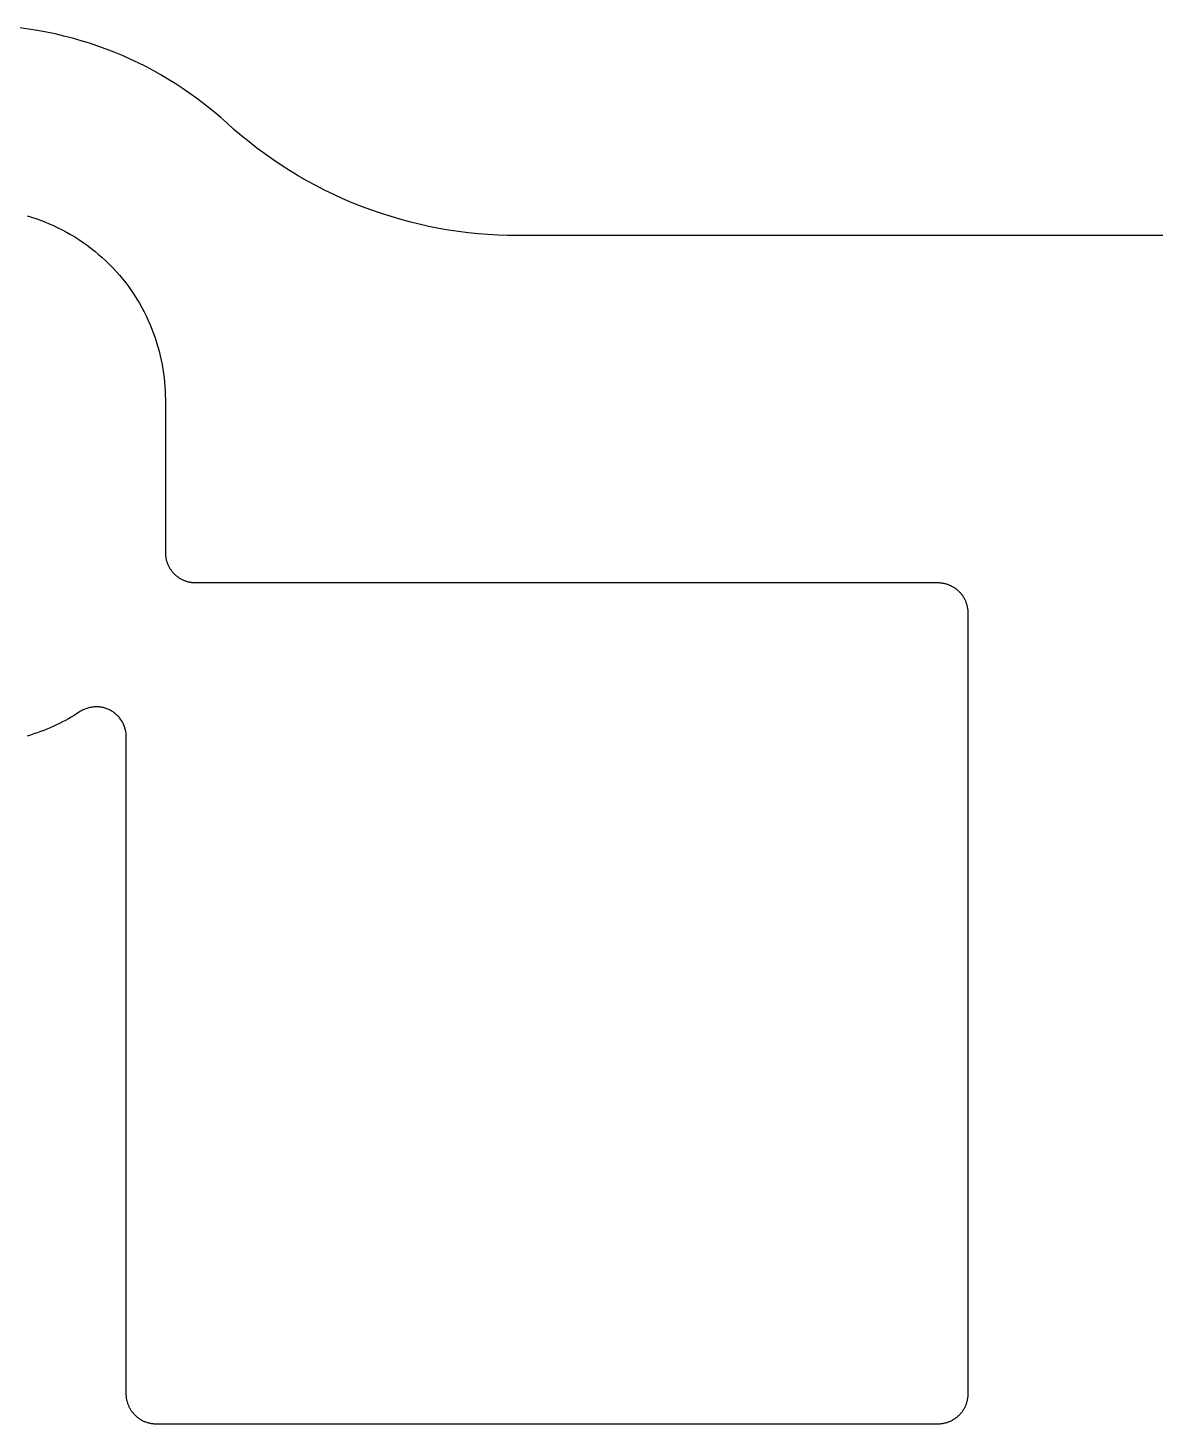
# Model space of a CAD drawing. Header units: millimetres. Extents: x 1057 to 1343, y -204 to -96.
# Drawn here: x 1286.61 to 1305.37, y -118.9 to -95.67 of the extents above; entities that cross this region are included whole.
import ezdxf

# ---------------------------------------------------------------- set-up
doc = ezdxf.new("R2010")
doc.units = ezdxf.units.MM
doc.layers.add('Layer 01', color=18, linetype='Continuous', true_color=0x000000)

msp = doc.modelspace()

# ---------------------------------------------------------------- linework, layer by layer
at = {"layer": 'Layer 01', "color": 0}
for p, q in [((1286.625, -95.69, 1.5), (1286.476, -95.67, 1.5)), ((1286.773, -95.714, 1.5), (1286.625, -95.69, 1.5)), ((1286.92, -95.741, 1.5), (1286.773, -95.714, 1.5)), ((1287.066, -95.771, 1.5), (1286.92, -95.741, 1.5)), ((1287.211, -95.805, 1.5), (1287.066, -95.771, 1.5)), ((1287.355, -95.842, 1.5), (1287.211, -95.805, 1.5)), ((1287.497, -95.883, 1.5), (1287.355, -95.842, 1.5)), ((1287.638, -95.926, 1.5), (1287.497, -95.883, 1.5)), ((1287.777, -95.973, 1.5), (1287.638, -95.926, 1.5)), ((1287.915, -96.023, 1.5), (1287.777, -95.973, 1.5)), ((1288.05, -96.076, 1.5), (1287.915, -96.023, 1.5)), ((1288.184, -96.131, 1.5), (1288.05, -96.076, 1.5)), ((1288.316, -96.19, 1.5), (1288.184, -96.131, 1.5)), ((1288.446, -96.251, 1.5), (1288.316, -96.19, 1.5)), ((1288.574, -96.315, 1.5), (1288.446, -96.251, 1.5)), ((1288.699, -96.381, 1.5), (1288.574, -96.315, 1.5)), ((1288.822, -96.45, 1.5), (1288.699, -96.381, 1.5)), ((1288.943, -96.522, 1.5), (1288.822, -96.45, 1.5)), ((1289.062, -96.595, 1.5), (1288.943, -96.522, 1.5)), ((1289.178, -96.671, 1.5), (1289.062, -96.595, 1.5)), ((1289.292, -96.748, 1.5), (1289.178, -96.671, 1.5)), ((1289.403, -96.828, 1.5), (1289.292, -96.748, 1.5)), ((1289.512, -96.909, 1.5), (1289.403, -96.828, 1.5)), ((1289.618, -96.992, 1.5), (1289.512, -96.909, 1.5)), ((1289.721, -97.077, 1.5), (1289.618, -96.992, 1.5)), ((1289.822, -97.163, 1.5), (1289.721, -97.077, 1.5)), ((1289.92, -97.251, 1.5), (1289.822, -97.163, 1.5)), ((1290.041, -97.359, 1.5), (1289.92, -97.251, 1.5)), ((1290.165, -97.465, 1.5), (1290.041, -97.359, 1.5)), ((1290.292, -97.568, 1.5), (1290.165, -97.465, 1.5)), ((1290.422, -97.669, 1.5), (1290.292, -97.568, 1.5)), ((1290.555, -97.767, 1.5), (1290.422, -97.669, 1.5)), ((1290.69, -97.862, 1.5), (1290.555, -97.767, 1.5)), ((1290.827, -97.954, 1.5), (1290.69, -97.862, 1.5)), ((1290.967, -98.043, 1.5), (1290.827, -97.954, 1.5)), ((1291.11, -98.13, 1.5), (1290.967, -98.043, 1.5)), ((1291.254, -98.213, 1.5), (1291.11, -98.13, 1.5)), ((1291.401, -98.293, 1.5), (1291.254, -98.213, 1.5)), ((1291.55, -98.369, 1.5), (1291.401, -98.293, 1.5)), ((1291.7, -98.442, 1.5), (1291.55, -98.369, 1.5)), ((1291.853, -98.512, 1.5), (1291.7, -98.442, 1.5)), ((1292.007, -98.578, 1.5), (1291.853, -98.512, 1.5)), ((1292.163, -98.64, 1.5), (1292.007, -98.578, 1.5)), ((1292.32, -98.699, 1.5), (1292.163, -98.64, 1.5)), ((1292.478, -98.754, 1.5), (1292.32, -98.699, 1.5)), ((1286.599, -98.798, 1.5), (1286.673, -98.82, 1.5)), ((1286.673, -98.82, 1.5), (1286.747, -98.844, 1.5)), ((1286.747, -98.844, 1.5), (1286.82, -98.87, 1.5)), ((1286.82, -98.87, 1.5), (1286.894, -98.898, 1.5)), ((1286.894, -98.898, 1.5), (1286.967, -98.928, 1.5)), ((1286.967, -98.928, 1.5), (1287.039, -98.96, 1.5)), ((1292.638, -98.805, 1.5), (1292.478, -98.754, 1.5)), ((1292.798, -98.853, 1.5), (1292.638, -98.805, 1.5)), ((1292.96, -98.897, 1.5), (1292.798, -98.853, 1.5)), ((1293.122, -98.937, 1.5), (1292.96, -98.897, 1.5)), ((1293.285, -98.973, 1.5), (1293.122, -98.937, 1.5)), ((1287.039, -98.96, 1.5), (1287.112, -98.994, 1.5)), ((1287.112, -98.994, 1.5), (1287.183, -99.03, 1.5)), ((1287.183, -99.03, 1.5), (1287.254, -99.068, 1.5)), ((1287.254, -99.068, 1.5), (1287.324, -99.107, 1.5)), ((1287.324, -99.107, 1.5), (1287.394, -99.149, 1.5)), ((1287.394, -99.149, 1.5), (1287.462, -99.193, 1.5)), ((1293.448, -99.005, 1.5), (1293.285, -98.973, 1.5)), ((1293.611, -99.033, 1.5), (1293.448, -99.005, 1.5)), ((1293.775, -99.058, 1.5), (1293.611, -99.033, 1.5)), ((1293.939, -99.078, 1.5), (1293.775, -99.058, 1.5)), ((1294.103, -99.095, 1.5), (1293.939, -99.078, 1.5)), ((1294.267, -99.108, 1.5), (1294.103, -99.095, 1.5)), ((1294.43, -99.118, 1.5), (1294.267, -99.108, 1.5)), ((1294.593, -99.123, 1.5), (1294.43, -99.118, 1.5)), ((1294.756, -99.125, 1.5), (1294.593, -99.123, 1.5)), ((1317.6, -99.125, 1.5), (1294.756, -99.125, 1.5)), ((1287.462, -99.193, 1.5), (1287.53, -99.238, 1.5)), ((1287.53, -99.238, 1.5), (1287.597, -99.285, 1.5)), ((1287.597, -99.285, 1.5), (1287.662, -99.334, 1.5)), ((1287.662, -99.334, 1.5), (1287.726, -99.385, 1.5)), ((1287.726, -99.385, 1.5), (1287.789, -99.438, 1.5)), ((1287.789, -99.438, 1.5), (1287.851, -99.492, 1.5)), ((1287.851, -99.492, 1.5), (1287.911, -99.548, 1.5)), ((1287.911, -99.548, 1.5), (1287.97, -99.605, 1.5)), ((1287.97, -99.605, 1.5), (1288.027, -99.664, 1.5)), ((1288.027, -99.664, 1.5), (1288.083, -99.724, 1.5)), ((1288.083, -99.724, 1.5), (1288.137, -99.786, 1.5)), ((1288.137, -99.786, 1.5), (1288.19, -99.849, 1.5)), ((1288.19, -99.849, 1.5), (1288.241, -99.913, 1.5)), ((1288.241, -99.913, 1.5), (1288.29, -99.978, 1.5)), ((1288.29, -99.978, 1.5), (1288.337, -100.045, 1.5)), ((1288.337, -100.045, 1.5), (1288.382, -100.113, 1.5)), ((1288.382, -100.113, 1.5), (1288.426, -100.181, 1.5)), ((1288.426, -100.181, 1.5), (1288.468, -100.251, 1.5)), ((1288.468, -100.251, 1.5), (1288.507, -100.321, 1.5)), ((1288.507, -100.321, 1.5), (1288.545, -100.392, 1.5)), ((1288.545, -100.392, 1.5), (1288.581, -100.463, 1.5)), ((1288.581, -100.463, 1.5), (1288.615, -100.536, 1.5)), ((1288.615, -100.536, 1.5), (1288.647, -100.608, 1.5)), ((1288.647, -100.608, 1.5), (1288.677, -100.681, 1.5)), ((1288.677, -100.681, 1.5), (1288.705, -100.755, 1.5)), ((1288.705, -100.755, 1.5), (1288.731, -100.828, 1.5)), ((1288.731, -100.828, 1.5), (1288.755, -100.902, 1.5)), ((1288.755, -100.902, 1.5), (1288.777, -100.976, 1.5)), ((1288.777, -100.976, 1.5), (1288.798, -101.05, 1.5)), ((1288.798, -101.05, 1.5), (1288.816, -101.124, 1.5)), ((1288.816, -101.124, 1.5), (1288.832, -101.198, 1.5)), ((1288.832, -101.198, 1.5), (1288.847, -101.272, 1.5)), ((1288.847, -101.272, 1.5), (1288.86, -101.346, 1.5)), ((1288.86, -101.346, 1.5), (1288.871, -101.419, 1.5)), ((1288.871, -101.419, 1.5), (1288.88, -101.492, 1.5)), ((1288.88, -101.492, 1.5), (1288.887, -101.565, 1.5)), ((1288.887, -101.565, 1.5), (1288.893, -101.637, 1.5)), ((1288.893, -101.637, 1.5), (1288.897, -101.708, 1.5)), ((1288.897, -101.708, 1.5), (1288.899, -101.78, 1.5)), ((1288.899, -101.78, 1.5), (1288.9, -101.85, 1.5)), ((1288.9, -101.85, 1.5), (1288.9, -104.4, 1.5)), ((1288.9, -104.4, 1.5), (1288.9, -104.411, 1.5)), ((1288.9, -104.411, 1.5), (1288.9, -104.422, 1.5)), ((1288.9, -104.422, 1.5), (1288.901, -104.434, 1.5)), ((1288.901, -104.434, 1.5), (1288.902, -104.445, 1.5)), ((1288.902, -104.445, 1.5), (1288.903, -104.456, 1.5)), ((1288.903, -104.456, 1.5), (1288.905, -104.468, 1.5)), ((1288.905, -104.468, 1.5), (1288.906, -104.479, 1.5)), ((1288.906, -104.479, 1.5), (1288.908, -104.491, 1.5)), ((1288.908, -104.491, 1.5), (1288.911, -104.503, 1.5)), ((1288.911, -104.503, 1.5), (1288.913, -104.514, 1.5)), ((1288.913, -104.514, 1.5), (1288.916, -104.526, 1.5)), ((1288.916, -104.526, 1.5), (1288.919, -104.538, 1.5)), ((1288.919, -104.538, 1.5), (1288.923, -104.549, 1.5)), ((1288.923, -104.549, 1.5), (1288.927, -104.561, 1.5)), ((1288.927, -104.561, 1.5), (1288.931, -104.572, 1.5)), ((1288.931, -104.572, 1.5), (1288.935, -104.584, 1.5)), ((1288.935, -104.584, 1.5), (1288.94, -104.596, 1.5)), ((1288.94, -104.596, 1.5), (1288.945, -104.607, 1.5)), ((1288.945, -104.607, 1.5), (1288.95, -104.618, 1.5)), ((1288.95, -104.618, 1.5), (1288.956, -104.63, 1.5)), ((1288.956, -104.63, 1.5), (1288.962, -104.641, 1.5)), ((1288.962, -104.641, 1.5), (1288.968, -104.652, 1.5)), ((1288.968, -104.652, 1.5), (1288.975, -104.663, 1.5)), ((1288.975, -104.663, 1.5), (1288.982, -104.674, 1.5)), ((1288.982, -104.674, 1.5), (1288.989, -104.684, 1.5)), ((1288.989, -104.684, 1.5), (1288.996, -104.695, 1.5)), ((1288.996, -104.695, 1.5), (1289.004, -104.705, 1.5)), ((1289.004, -104.705, 1.5), (1289.012, -104.715, 1.5)), ((1289.012, -104.715, 1.5), (1289.02, -104.725, 1.5)), ((1289.02, -104.725, 1.5), (1289.029, -104.735, 1.5)), ((1289.029, -104.735, 1.5), (1289.037, -104.744, 1.5)), ((1289.037, -104.744, 1.5), (1289.046, -104.754, 1.5)), ((1289.046, -104.754, 1.5), (1289.056, -104.763, 1.5)), ((1289.056, -104.763, 1.5), (1289.065, -104.771, 1.5)), ((1289.065, -104.771, 1.5), (1289.075, -104.78, 1.5)), ((1289.075, -104.78, 1.5), (1289.085, -104.788, 1.5)), ((1289.085, -104.788, 1.5), (1289.095, -104.796, 1.5)), ((1289.095, -104.796, 1.5), (1289.105, -104.804, 1.5)), ((1289.105, -104.804, 1.5), (1289.116, -104.811, 1.5)), ((1289.116, -104.811, 1.5), (1289.126, -104.818, 1.5)), ((1289.126, -104.818, 1.5), (1289.137, -104.825, 1.5)), ((1289.137, -104.825, 1.5), (1289.148, -104.832, 1.5)), ((1289.148, -104.832, 1.5), (1289.159, -104.838, 1.5)), ((1289.159, -104.838, 1.5), (1289.17, -104.844, 1.5)), ((1289.17, -104.844, 1.5), (1289.182, -104.85, 1.5)), ((1289.182, -104.85, 1.5), (1289.193, -104.855, 1.5)), ((1289.193, -104.855, 1.5), (1289.204, -104.86, 1.5)), ((1289.204, -104.86, 1.5), (1289.216, -104.865, 1.5)), ((1289.216, -104.865, 1.5), (1289.228, -104.869, 1.5)), ((1289.228, -104.869, 1.5), (1289.239, -104.873, 1.5)), ((1289.239, -104.873, 1.5), (1289.251, -104.877, 1.5)), ((1289.251, -104.877, 1.5), (1289.262, -104.881, 1.5)), ((1289.262, -104.881, 1.5), (1289.274, -104.884, 1.5)), ((1289.274, -104.884, 1.5), (1289.286, -104.887, 1.5)), ((1289.286, -104.887, 1.5), (1289.297, -104.889, 1.5)), ((1289.297, -104.889, 1.5), (1289.309, -104.892, 1.5)), ((1289.309, -104.892, 1.5), (1289.321, -104.894, 1.5)), ((1289.321, -104.894, 1.5), (1289.332, -104.895, 1.5)), ((1289.332, -104.895, 1.5), (1289.344, -104.897, 1.5)), ((1289.344, -104.897, 1.5), (1289.355, -104.898, 1.5)), ((1289.355, -104.898, 1.5), (1289.366, -104.899, 1.5)), ((1289.366, -104.899, 1.5), (1289.378, -104.9, 1.5)), ((1289.378, -104.9, 1.5), (1289.389, -104.9, 1.5)), ((1289.389, -104.9, 1.5), (1289.4, -104.9, 1.5)), ((1289.4, -104.9, 1.5), (1301.75, -104.9, 1.5)), ((1301.75, -104.9, 1.5), (1301.761, -104.9, 1.5)), ((1301.761, -104.9, 1.5), (1301.772, -104.9, 1.5)), ((1301.772, -104.9, 1.5), (1301.784, -104.901, 1.5)), ((1301.784, -104.901, 1.5), (1301.795, -104.902, 1.5)), ((1301.795, -104.902, 1.5), (1301.806, -104.903, 1.5)), ((1301.806, -104.903, 1.5), (1301.818, -104.905, 1.5)), ((1301.818, -104.905, 1.5), (1301.829, -104.906, 1.5)), ((1301.829, -104.906, 1.5), (1301.841, -104.908, 1.5)), ((1301.841, -104.908, 1.5), (1301.853, -104.911, 1.5)), ((1301.853, -104.911, 1.5), (1301.864, -104.913, 1.5)), ((1301.864, -104.913, 1.5), (1301.876, -104.916, 1.5)), ((1301.876, -104.916, 1.5), (1301.888, -104.919, 1.5)), ((1301.888, -104.919, 1.5), (1301.899, -104.923, 1.5)), ((1301.899, -104.923, 1.5), (1301.911, -104.927, 1.5)), ((1301.911, -104.927, 1.5), (1301.922, -104.931, 1.5)), ((1301.922, -104.931, 1.5), (1301.934, -104.935, 1.5)), ((1301.934, -104.935, 1.5), (1301.946, -104.94, 1.5)), ((1301.946, -104.94, 1.5), (1301.957, -104.945, 1.5)), ((1301.957, -104.945, 1.5), (1301.968, -104.95, 1.5)), ((1301.968, -104.95, 1.5), (1301.98, -104.956, 1.5)), ((1301.98, -104.956, 1.5), (1301.991, -104.962, 1.5)), ((1301.991, -104.962, 1.5), (1302.002, -104.968, 1.5)), ((1302.002, -104.968, 1.5), (1302.013, -104.975, 1.5)), ((1302.013, -104.975, 1.5), (1302.024, -104.982, 1.5)), ((1302.024, -104.982, 1.5), (1302.034, -104.989, 1.5)), ((1302.034, -104.989, 1.5), (1302.045, -104.996, 1.5)), ((1302.045, -104.996, 1.5), (1302.055, -105.004, 1.5)), ((1302.055, -105.004, 1.5), (1302.065, -105.012, 1.5)), ((1302.065, -105.012, 1.5), (1302.075, -105.02, 1.5)), ((1302.075, -105.02, 1.5), (1302.085, -105.029, 1.5)), ((1302.085, -105.029, 1.5), (1302.094, -105.037, 1.5)), ((1302.094, -105.037, 1.5), (1302.104, -105.046, 1.5)), ((1302.104, -105.046, 1.5), (1302.113, -105.056, 1.5)), ((1302.113, -105.056, 1.5), (1302.121, -105.065, 1.5)), ((1302.121, -105.065, 1.5), (1302.13, -105.075, 1.5)), ((1302.13, -105.075, 1.5), (1302.138, -105.085, 1.5)), ((1302.138, -105.085, 1.5), (1302.146, -105.095, 1.5)), ((1302.146, -105.095, 1.5), (1302.154, -105.105, 1.5)), ((1302.154, -105.105, 1.5), (1302.161, -105.116, 1.5)), ((1302.161, -105.116, 1.5), (1302.168, -105.126, 1.5)), ((1302.168, -105.126, 1.5), (1302.175, -105.137, 1.5)), ((1302.175, -105.137, 1.5), (1302.182, -105.148, 1.5)), ((1302.182, -105.148, 1.5), (1302.188, -105.159, 1.5)), ((1302.188, -105.159, 1.5), (1302.194, -105.17, 1.5)), ((1302.194, -105.17, 1.5), (1302.2, -105.182, 1.5)), ((1302.2, -105.182, 1.5), (1302.205, -105.193, 1.5)), ((1302.205, -105.193, 1.5), (1302.21, -105.204, 1.5)), ((1302.21, -105.204, 1.5), (1302.215, -105.216, 1.5)), ((1302.215, -105.216, 1.5), (1302.219, -105.228, 1.5)), ((1302.219, -105.228, 1.5), (1302.223, -105.239, 1.5)), ((1302.223, -105.239, 1.5), (1302.227, -105.251, 1.5)), ((1302.227, -105.251, 1.5), (1302.231, -105.262, 1.5)), ((1302.231, -105.262, 1.5), (1302.234, -105.274, 1.5)), ((1302.234, -105.274, 1.5), (1302.237, -105.286, 1.5)), ((1302.237, -105.286, 1.5), (1302.239, -105.297, 1.5)), ((1302.239, -105.297, 1.5), (1302.242, -105.309, 1.5)), ((1302.242, -105.309, 1.5), (1302.244, -105.321, 1.5)), ((1302.244, -105.321, 1.5), (1302.245, -105.332, 1.5)), ((1302.245, -105.332, 1.5), (1302.247, -105.344, 1.5)), ((1302.247, -105.344, 1.5), (1302.248, -105.355, 1.5)), ((1302.248, -105.355, 1.5), (1302.249, -105.366, 1.5)), ((1302.249, -105.366, 1.5), (1302.25, -105.378, 1.5)), ((1302.25, -105.378, 1.5), (1302.25, -105.389, 1.5)), ((1302.25, -105.389, 1.5), (1302.25, -105.4, 1.5)), ((1302.25, -105.4, 1.5), (1302.25, -118.4, 1.5)), ((1287.474, -107.05, 1.5), (1287.382, -107.108, 1.5)), ((1287.488, -107.041, 1.5), (1287.474, -107.05, 1.5)), ((1287.502, -107.033, 1.5), (1287.488, -107.041, 1.5)), ((1287.516, -107.025, 1.5), (1287.502, -107.033, 1.5)), ((1287.531, -107.017, 1.5), (1287.516, -107.025, 1.5)), ((1287.546, -107.01, 1.5), (1287.531, -107.017, 1.5)), ((1287.561, -107.004, 1.5), (1287.546, -107.01, 1.5)), ((1287.577, -106.998, 1.5), (1287.561, -107.004, 1.5)), ((1287.593, -106.992, 1.5), (1287.577, -106.998, 1.5)), ((1287.609, -106.987, 1.5), (1287.593, -106.992, 1.5)), ((1287.626, -106.982, 1.5), (1287.609, -106.987, 1.5)), ((1287.642, -106.978, 1.5), (1287.626, -106.982, 1.5)), ((1287.659, -106.975, 1.5), (1287.642, -106.978, 1.5)), ((1287.676, -106.972, 1.5), (1287.659, -106.975, 1.5)), ((1287.693, -106.97, 1.5), (1287.676, -106.972, 1.5)), ((1287.71, -106.968, 1.5), (1287.693, -106.97, 1.5)), ((1287.728, -106.967, 1.5), (1287.71, -106.968, 1.5)), ((1287.745, -106.967, 1.5), (1287.728, -106.967, 1.5)), ((1287.762, -106.967, 1.5), (1287.745, -106.967, 1.5)), ((1287.779, -106.968, 1.5), (1287.762, -106.967, 1.5)), ((1287.796, -106.969, 1.5), (1287.779, -106.968, 1.5)), ((1287.813, -106.971, 1.5), (1287.796, -106.969, 1.5)), ((1287.83, -106.973, 1.5), (1287.813, -106.971, 1.5)), ((1287.847, -106.976, 1.5), (1287.83, -106.973, 1.5)), ((1287.864, -106.98, 1.5), (1287.847, -106.976, 1.5)), ((1287.88, -106.984, 1.5), (1287.864, -106.98, 1.5)), ((1287.896, -106.989, 1.5), (1287.88, -106.984, 1.5)), ((1287.912, -106.994, 1.5), (1287.896, -106.989, 1.5)), ((1287.928, -106.999, 1.5), (1287.912, -106.994, 1.5)), ((1287.943, -107.005, 1.5), (1287.928, -106.999, 1.5)), ((1287.958, -107.012, 1.5), (1287.943, -107.005, 1.5)), ((1287.973, -107.019, 1.5), (1287.958, -107.012, 1.5)), ((1287.987, -107.026, 1.5), (1287.973, -107.019, 1.5)), ((1288.001, -107.034, 1.5), (1287.987, -107.026, 1.5)), ((1288.015, -107.043, 1.5), (1288.001, -107.034, 1.5)), ((1288.029, -107.052, 1.5), (1288.015, -107.043, 1.5)), ((1288.042, -107.061, 1.5), (1288.029, -107.052, 1.5)), ((1288.055, -107.071, 1.5), (1288.042, -107.061, 1.5)), ((1288.068, -107.081, 1.5), (1288.055, -107.071, 1.5)), ((1288.081, -107.092, 1.5), (1288.068, -107.081, 1.5)), ((1286.983, -107.315, 1.5), (1286.93, -107.338, 1.5)), ((1287.035, -107.292, 1.5), (1286.983, -107.315, 1.5)), ((1287.086, -107.268, 1.5), (1287.035, -107.292, 1.5)), ((1287.137, -107.244, 1.5), (1287.086, -107.268, 1.5)), ((1287.188, -107.218, 1.5), (1287.137, -107.244, 1.5)), ((1287.237, -107.192, 1.5), (1287.188, -107.218, 1.5)), ((1287.286, -107.165, 1.5), (1287.237, -107.192, 1.5)), ((1287.334, -107.137, 1.5), (1287.286, -107.165, 1.5)), ((1287.382, -107.108, 1.5), (1287.334, -107.137, 1.5)), ((1288.094, -107.104, 1.5), (1288.081, -107.092, 1.5)), ((1288.106, -107.115, 1.5), (1288.094, -107.104, 1.5)), ((1288.118, -107.128, 1.5), (1288.106, -107.115, 1.5)), ((1288.129, -107.141, 1.5), (1288.118, -107.128, 1.5)), ((1288.14, -107.154, 1.5), (1288.129, -107.141, 1.5)), ((1288.15, -107.167, 1.5), (1288.14, -107.154, 1.5)), ((1288.161, -107.181, 1.5), (1288.15, -107.167, 1.5)), ((1288.17, -107.196, 1.5), (1288.161, -107.181, 1.5)), ((1288.179, -107.21, 1.5), (1288.17, -107.196, 1.5)), ((1288.188, -107.225, 1.5), (1288.179, -107.21, 1.5)), ((1288.196, -107.24, 1.5), (1288.188, -107.225, 1.5)), ((1288.203, -107.256, 1.5), (1288.196, -107.24, 1.5)), ((1288.21, -107.272, 1.5), (1288.203, -107.256, 1.5)), ((1288.217, -107.288, 1.5), (1288.21, -107.272, 1.5)), ((1288.223, -107.304, 1.5), (1288.217, -107.288, 1.5)), ((1288.228, -107.32, 1.5), (1288.223, -107.304, 1.5)), ((1288.233, -107.336, 1.5), (1288.228, -107.32, 1.5)), ((1286.658, -107.435, 1.5), (1286.602, -107.452, 1.5)), ((1286.713, -107.417, 1.5), (1286.658, -107.435, 1.5)), ((1286.768, -107.399, 1.5), (1286.713, -107.417, 1.5)), ((1286.823, -107.379, 1.5), (1286.768, -107.399, 1.5)), ((1286.876, -107.359, 1.5), (1286.823, -107.379, 1.5)), ((1286.93, -107.338, 1.5), (1286.876, -107.359, 1.5)), ((1288.237, -107.352, 1.5), (1288.233, -107.336, 1.5)), ((1288.24, -107.369, 1.5), (1288.237, -107.352, 1.5)), ((1288.243, -107.385, 1.5), (1288.24, -107.369, 1.5)), ((1288.246, -107.402, 1.5), (1288.243, -107.385, 1.5)), ((1288.248, -107.418, 1.5), (1288.246, -107.402, 1.5)), ((1288.249, -107.434, 1.5), (1288.248, -107.418, 1.5)), ((1288.25, -107.451, 1.5), (1288.249, -107.434, 1.5)), ((1288.25, -107.467, 1.5), (1288.25, -107.451, 1.5)), ((1288.25, -118.4, 1.5), (1288.25, -107.467, 1.5)), ((1288.25, -118.411, 1.5), (1288.25, -118.4, 1.5)), ((1288.25, -118.422, 1.5), (1288.25, -118.411, 1.5)), ((1288.251, -118.434, 1.5), (1288.25, -118.422, 1.5)), ((1288.252, -118.445, 1.5), (1288.251, -118.434, 1.5)), ((1288.253, -118.456, 1.5), (1288.252, -118.445, 1.5)), ((1288.255, -118.468, 1.5), (1288.253, -118.456, 1.5)), ((1288.256, -118.479, 1.5), (1288.255, -118.468, 1.5)), ((1302.245, -118.468, 1.5), (1302.244, -118.479, 1.5)), ((1302.247, -118.456, 1.5), (1302.245, -118.468, 1.5)), ((1302.248, -118.445, 1.5), (1302.247, -118.456, 1.5)), ((1302.249, -118.434, 1.5), (1302.248, -118.445, 1.5)), ((1302.25, -118.422, 1.5), (1302.249, -118.434, 1.5)), ((1302.25, -118.4, 1.5), (1302.25, -118.411, 1.5)), ((1302.25, -118.411, 1.5), (1302.25, -118.422, 1.5)), ((1288.258, -118.491, 1.5), (1288.256, -118.479, 1.5)), ((1288.261, -118.503, 1.5), (1288.258, -118.491, 1.5)), ((1288.263, -118.514, 1.5), (1288.261, -118.503, 1.5)), ((1288.266, -118.526, 1.5), (1288.263, -118.514, 1.5)), ((1288.269, -118.538, 1.5), (1288.266, -118.526, 1.5)), ((1288.273, -118.549, 1.5), (1288.269, -118.538, 1.5)), ((1288.277, -118.561, 1.5), (1288.273, -118.549, 1.5)), ((1288.281, -118.572, 1.5), (1288.277, -118.561, 1.5)), ((1288.285, -118.584, 1.5), (1288.281, -118.572, 1.5)), ((1288.29, -118.596, 1.5), (1288.285, -118.584, 1.5)), ((1288.295, -118.607, 1.5), (1288.29, -118.596, 1.5)), ((1288.3, -118.618, 1.5), (1288.295, -118.607, 1.5)), ((1288.306, -118.63, 1.5), (1288.3, -118.618, 1.5)), ((1288.312, -118.641, 1.5), (1288.306, -118.63, 1.5)), ((1288.318, -118.652, 1.5), (1288.312, -118.641, 1.5)), ((1288.325, -118.663, 1.5), (1288.318, -118.652, 1.5)), ((1288.332, -118.674, 1.5), (1288.325, -118.663, 1.5)), ((1288.339, -118.684, 1.5), (1288.332, -118.674, 1.5)), ((1288.346, -118.695, 1.5), (1288.339, -118.684, 1.5)), ((1288.354, -118.705, 1.5), (1288.346, -118.695, 1.5)), ((1302.154, -118.695, 1.5), (1302.146, -118.705, 1.5)), ((1302.161, -118.684, 1.5), (1302.154, -118.695, 1.5)), ((1302.168, -118.674, 1.5), (1302.161, -118.684, 1.5)), ((1302.175, -118.663, 1.5), (1302.168, -118.674, 1.5)), ((1302.182, -118.652, 1.5), (1302.175, -118.663, 1.5)), ((1302.188, -118.641, 1.5), (1302.182, -118.652, 1.5)), ((1302.194, -118.63, 1.5), (1302.188, -118.641, 1.5)), ((1302.2, -118.618, 1.5), (1302.194, -118.63, 1.5)), ((1302.205, -118.607, 1.5), (1302.2, -118.618, 1.5)), ((1302.21, -118.596, 1.5), (1302.205, -118.607, 1.5)), ((1302.215, -118.584, 1.5), (1302.21, -118.596, 1.5)), ((1302.219, -118.572, 1.5), (1302.215, -118.584, 1.5)), ((1302.223, -118.561, 1.5), (1302.219, -118.572, 1.5)), ((1302.227, -118.549, 1.5), (1302.223, -118.561, 1.5)), ((1302.231, -118.538, 1.5), (1302.227, -118.549, 1.5)), ((1302.234, -118.526, 1.5), (1302.231, -118.538, 1.5)), ((1302.237, -118.514, 1.5), (1302.234, -118.526, 1.5)), ((1302.239, -118.503, 1.5), (1302.237, -118.514, 1.5)), ((1302.242, -118.491, 1.5), (1302.239, -118.503, 1.5)), ((1302.244, -118.479, 1.5), (1302.242, -118.491, 1.5)), ((1288.362, -118.715, 1.5), (1288.354, -118.705, 1.5)), ((1288.37, -118.725, 1.5), (1288.362, -118.715, 1.5)), ((1288.379, -118.735, 1.5), (1288.37, -118.725, 1.5)), ((1288.387, -118.744, 1.5), (1288.379, -118.735, 1.5)), ((1288.396, -118.754, 1.5), (1288.387, -118.744, 1.5)), ((1288.406, -118.763, 1.5), (1288.396, -118.754, 1.5)), ((1288.415, -118.771, 1.5), (1288.406, -118.763, 1.5)), ((1288.425, -118.78, 1.5), (1288.415, -118.771, 1.5)), ((1288.435, -118.788, 1.5), (1288.425, -118.78, 1.5)), ((1288.445, -118.796, 1.5), (1288.435, -118.788, 1.5)), ((1288.455, -118.804, 1.5), (1288.445, -118.796, 1.5)), ((1288.466, -118.811, 1.5), (1288.455, -118.804, 1.5)), ((1288.476, -118.818, 1.5), (1288.466, -118.811, 1.5)), ((1288.487, -118.825, 1.5), (1288.476, -118.818, 1.5)), ((1288.498, -118.832, 1.5), (1288.487, -118.825, 1.5)), ((1288.509, -118.838, 1.5), (1288.498, -118.832, 1.5)), ((1288.52, -118.844, 1.5), (1288.509, -118.838, 1.5)), ((1288.532, -118.85, 1.5), (1288.52, -118.844, 1.5)), ((1288.543, -118.855, 1.5), (1288.532, -118.85, 1.5)), ((1288.554, -118.86, 1.5), (1288.543, -118.855, 1.5)), ((1288.566, -118.865, 1.5), (1288.554, -118.86, 1.5)), ((1288.578, -118.869, 1.5), (1288.566, -118.865, 1.5)), ((1288.589, -118.873, 1.5), (1288.578, -118.869, 1.5)), ((1288.601, -118.877, 1.5), (1288.589, -118.873, 1.5)), ((1288.612, -118.881, 1.5), (1288.601, -118.877, 1.5)), ((1288.624, -118.884, 1.5), (1288.612, -118.881, 1.5)), ((1288.636, -118.887, 1.5), (1288.624, -118.884, 1.5)), ((1288.647, -118.889, 1.5), (1288.636, -118.887, 1.5)), ((1288.659, -118.892, 1.5), (1288.647, -118.889, 1.5)), ((1288.671, -118.894, 1.5), (1288.659, -118.892, 1.5)), ((1288.682, -118.895, 1.5), (1288.671, -118.894, 1.5)), ((1288.694, -118.897, 1.5), (1288.682, -118.895, 1.5)), ((1288.705, -118.898, 1.5), (1288.694, -118.897, 1.5)), ((1288.716, -118.899, 1.5), (1288.705, -118.898, 1.5)), ((1288.728, -118.9, 1.5), (1288.716, -118.899, 1.5)), ((1288.739, -118.9, 1.5), (1288.728, -118.9, 1.5)), ((1288.75, -118.9, 1.5), (1288.739, -118.9, 1.5)), ((1301.75, -118.9, 1.5), (1288.75, -118.9, 1.5)), ((1301.761, -118.9, 1.5), (1301.75, -118.9, 1.5)), ((1301.772, -118.9, 1.5), (1301.761, -118.9, 1.5)), ((1301.784, -118.899, 1.5), (1301.772, -118.9, 1.5)), ((1301.795, -118.898, 1.5), (1301.784, -118.899, 1.5)), ((1301.806, -118.897, 1.5), (1301.795, -118.898, 1.5)), ((1301.818, -118.895, 1.5), (1301.806, -118.897, 1.5)), ((1301.829, -118.894, 1.5), (1301.818, -118.895, 1.5)), ((1301.841, -118.892, 1.5), (1301.829, -118.894, 1.5)), ((1301.853, -118.889, 1.5), (1301.841, -118.892, 1.5)), ((1301.864, -118.887, 1.5), (1301.853, -118.889, 1.5)), ((1301.876, -118.884, 1.5), (1301.864, -118.887, 1.5)), ((1301.888, -118.881, 1.5), (1301.876, -118.884, 1.5)), ((1301.899, -118.877, 1.5), (1301.888, -118.881, 1.5)), ((1301.911, -118.873, 1.5), (1301.899, -118.877, 1.5)), ((1301.922, -118.869, 1.5), (1301.911, -118.873, 1.5)), ((1301.934, -118.865, 1.5), (1301.922, -118.869, 1.5)), ((1301.946, -118.86, 1.5), (1301.934, -118.865, 1.5)), ((1301.957, -118.855, 1.5), (1301.946, -118.86, 1.5)), ((1301.968, -118.85, 1.5), (1301.957, -118.855, 1.5)), ((1301.98, -118.844, 1.5), (1301.968, -118.85, 1.5)), ((1301.991, -118.838, 1.5), (1301.98, -118.844, 1.5)), ((1302.002, -118.832, 1.5), (1301.991, -118.838, 1.5)), ((1302.013, -118.825, 1.5), (1302.002, -118.832, 1.5)), ((1302.024, -118.818, 1.5), (1302.013, -118.825, 1.5)), ((1302.034, -118.811, 1.5), (1302.024, -118.818, 1.5)), ((1302.045, -118.804, 1.5), (1302.034, -118.811, 1.5)), ((1302.055, -118.796, 1.5), (1302.045, -118.804, 1.5)), ((1302.065, -118.788, 1.5), (1302.055, -118.796, 1.5)), ((1302.075, -118.78, 1.5), (1302.065, -118.788, 1.5)), ((1302.085, -118.771, 1.5), (1302.075, -118.78, 1.5)), ((1302.094, -118.763, 1.5), (1302.085, -118.771, 1.5)), ((1302.104, -118.754, 1.5), (1302.094, -118.763, 1.5)), ((1302.113, -118.744, 1.5), (1302.104, -118.754, 1.5)), ((1302.121, -118.735, 1.5), (1302.113, -118.744, 1.5)), ((1302.13, -118.725, 1.5), (1302.121, -118.735, 1.5)), ((1302.138, -118.715, 1.5), (1302.13, -118.725, 1.5)), ((1302.146, -118.705, 1.5), (1302.138, -118.715, 1.5))]:
    msp.add_line(p, q, dxfattribs=at)

doc.saveas('drawing.dxf')
